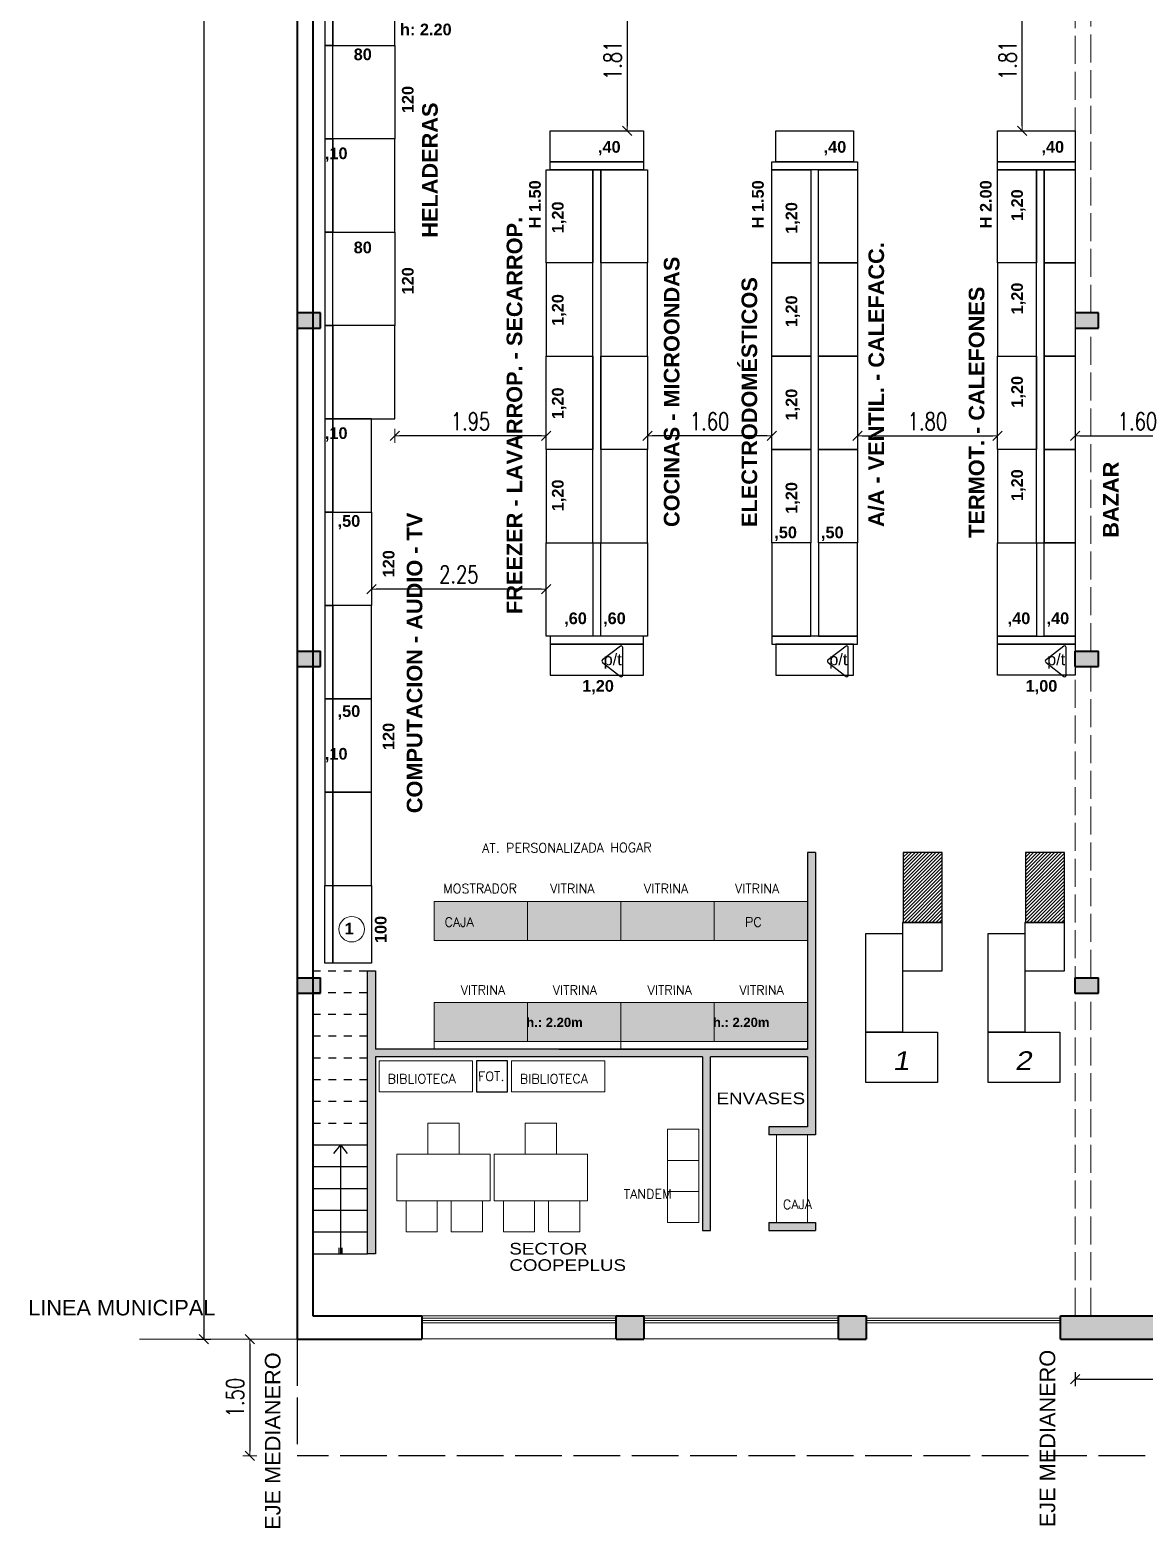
# Model space of a CAD drawing. Header units: millimetres. Extents: x 3657 to 4972, y 469 to 555.
# Drawn here: x 4893.83 to 4908.15, y 482.2 to 501.46 of the extents above; entities that cross this region are included whole.
import ezdxf

# ---------------------------------------------------------------- set-up
doc = ezdxf.new("R2010")
doc.units = ezdxf.units.MM
for name, pattern in [('ACAD_ISO02W100', [15, 12, -3]), ('CENTRO', [50.8, 31.75, -6.35, 6.35, -6.35]), ('HIDDEN', [0.125, 0.0625, -0.0625])]:
    doc.linetypes.add(name, pattern=pattern)
doc.layers.get('0').update_dxf_attribs({"color": 9})
doc.layers.get('Defpoints').update_dxf_attribs({"color": 9})
for name, color, linetype, lineweight in [('10-TEXTO', 9, 'Continuous', 9), ('8-cota equipam.', 9, 'Continuous', 5), ('aberturas', 9, 'Continuous', 20), ('cotas', 9, 'Continuous', 9), ('eje', 9, 'CENTRO', 13), ('LOGO SOMBRA', 9, 'Continuous', 18), ('MUR_CARAS_HORMIGON', 9, 'Continuous', 9), ('Muro', 9, 'Continuous', 40), ('None', 9, 'Continuous', 5), ('proyeccion de vigas', 9, 'ACAD_ISO02W100', 15)]:
    doc.layers.add(name, color=color, linetype=linetype, lineweight=lineweight)
for name, color, linetype in [('2-texto', 9, 'Continuous'), ('7-equipamiento', 9, 'Continuous'), ('ELECTR', 9, 'Continuous'), ('referencias 001', 9, 'Continuous')]:
    doc.layers.add(name, color=color, linetype=linetype)
doc.styles.add('ARIAL', font='arial.ttf', dxfattribs={"width": 1.15, "oblique": 10})
doc.styles.add('Helvetica (bold)', font='')
doc.styles.add('ROMANS', font='romans')
doc.styles.add('ROMANS75', font='ROMANS.SHX', dxfattribs={"width": 0.75})
doc.styles.get("Standard").update_dxf_attribs({"font": 'arial.ttf', "height": 0.2})
doc.styles.get('Helvetica (bold)').set_extended_font_data('Helvetica', bold=True)
doc.dimstyles.new('COTAS100', dxfattribs={"dimscale": 0.15, "dimtxt": 1.5, "dimasz": 0.4, "dimexe": 1, "dimexo": 0, "dimgap": 0.5, "dimtad": 1, "dimzin": 0, "dimdsep": 46, "dimtxsty": 'ROMANS75', "dimblk1": 'TICK', "dimblk2": 'TICK', "dimsah": 1, "dimcen": 1, "dimse1": 1, "dimse2": 1, "dimclrd": 256, "dimclre": 256, "dimclrt": 256, "dimaunit": 1, "dimadec": 0, "dimazin": 0, "dimtfac": 1, "dimtix": 1, "dimtmove": 2, "dimatfit": 3, "dimldrblk": 'TICK', "dimfxl": 1, "dimtolj": 1, "dimtzin": 0, "dimarcsym": 0})

# ---------------------------------------------------------------- blocks, each defined once
blk = doc.blocks.new('TICK')
at = {"color": 4}
blk.add_line((-1, -1), (1, 1), dxfattribs=at)
for p, q in [((-1, 0), (0, 0)), ((0, -1.5), (0, 1.5))]:
    blk.add_line(p, q)
blk = doc.blocks.new('*D140')
at = {"layer": 'cotas', "lineweight": -2, "transparency": 16777216}
blk.add_line((4900.404, 494.27), (4898.279, 494.27), dxfattribs=at)
at = {"layer": 'Defpoints', "color": 0, "transparency": 16777216}
for p in [(4898.219, 494.864), (4900.464, 494.864), (4898.219, 494.27)]:
    blk.add_point(p, dxfattribs=at)
at = {"layer": 'cotas', "lineweight": -2, "transparency": 16777216, "xscale": 0.06, "yscale": 0.06, "zscale": 0.06, "rotation": 180}
blk.add_blockref('TICK', (4898.219, 494.27), dxfattribs=at)
at = {"layer": 'cotas', "lineweight": -2, "transparency": 16777216, "xscale": 0.06, "yscale": 0.06, "zscale": 0.06}
blk.add_blockref('TICK', (4900.464, 494.27), dxfattribs=at)
at = {"layer": 'cotas', "transparency": 16777216, "insert": (4899.341, 494.458), "char_height": 0.225, "attachment_point": 5, "style": 'ROMANS75'}
blk.add_mtext('\\A1;2.25', dxfattribs=at)
blk = doc.blocks.new('*D141')
at = {"lineweight": -2, "transparency": 16777216}
blk.add_line((4907.324, 484.112), (4923.654, 484.112), dxfattribs=at)
at = {"layer": 'Defpoints', "color": 0, "transparency": 16777216}
for p in [(4907.264, 484.924), (4923.714, 484.724), (4923.714, 484.112)]:
    blk.add_point(p, dxfattribs=at)
at = {"lineweight": -2, "transparency": 16777216, "xscale": 0.06, "yscale": 0.06, "zscale": 0.06, "rotation": 180}
blk.add_blockref('TICK', (4907.264, 484.112), dxfattribs=at)
at = {"lineweight": -2, "transparency": 16777216, "xscale": 0.06, "yscale": 0.06, "zscale": 0.06}
blk.add_blockref('TICK', (4923.714, 484.112), dxfattribs=at)
at = {"transparency": 16777216, "insert": (4915.489, 484.3), "char_height": 0.225, "attachment_point": 5, "style": 'ROMANS75'}
blk.add_mtext('\\A1;16.45', dxfattribs=at)
blk = doc.blocks.new('*D149')
at = {"lineweight": -2, "transparency": 16777216}
blk.add_line((4896.063, 519.564), (4896.063, 484.684), dxfattribs=at)
at = {"layer": 'Defpoints', "color": 0, "transparency": 16777216}
for p in [(4897.264, 519.624), (4896.063, 484.624), (4897.264, 484.624)]:
    blk.add_point(p, dxfattribs=at)
at = {"lineweight": -2, "transparency": 16777216, "xscale": 0.06, "yscale": 0.06, "zscale": 0.06}
for p, rotation in [((4896.063, 519.624), 90), ((4896.063, 484.624), 270)]:
    blk.add_blockref('TICK', p, dxfattribs=dict(at, rotation=rotation))
at = {"transparency": 16777216, "insert": (4895.875, 502.124), "char_height": 0.225, "attachment_point": 5, "rotation": 90, "style": 'ROMANS75'}
blk.add_mtext('\\A1;35.00', dxfattribs=at)
blk = doc.blocks.new('*D156')
at = {"layer": 'cotas', "lineweight": -2, "transparency": 16777216}
blk.add_line((4896.653, 484.564), (4896.653, 483.184), dxfattribs=at)
at = {"layer": 'Defpoints', "color": 0, "transparency": 16777216}
for p in [(4897.264, 484.624), (4896.653, 483.124), (4897.264, 483.124)]:
    blk.add_point(p, dxfattribs=at)
at = {"layer": 'cotas', "lineweight": -2, "transparency": 16777216, "xscale": 0.06, "yscale": 0.06, "zscale": 0.06}
for p, rotation in [((4896.653, 484.624), 90), ((4896.653, 483.124), 270)]:
    blk.add_blockref('TICK', p, dxfattribs=dict(at, rotation=rotation))
at = {"layer": 'cotas', "transparency": 16777216, "insert": (4896.466, 483.874), "char_height": 0.225, "attachment_point": 5, "rotation": 90, "style": 'ROMANS75'}
blk.add_mtext('\\A1;1.50', dxfattribs=at)
blk = doc.blocks.new('*D116')
at = {"layer": 'cotas', "lineweight": -2, "transparency": 16777216}
blk.add_line((4901.506, 501.914), (4901.506, 500.225), dxfattribs=at)
at = {"layer": 'Defpoints', "color": 0, "transparency": 16777216}
for p in [(4901.138, 501.974), (4901.138, 500.165), (4901.506, 500.165)]:
    blk.add_point(p, dxfattribs=at)
at = {"layer": 'cotas', "lineweight": -2, "transparency": 16777216, "xscale": 0.06, "yscale": 0.06, "zscale": 0.06}
for p, rotation in [((4901.506, 501.974), 90), ((4901.506, 500.165), 270)]:
    blk.add_blockref('TICK', p, dxfattribs=dict(at, rotation=rotation))
at = {"layer": 'cotas', "transparency": 16777216, "insert": (4901.318, 501.07), "char_height": 0.225, "attachment_point": 5, "rotation": 90, "style": 'ROMANS75'}
blk.add_mtext('\\A1;1.81', dxfattribs=at)
blk = doc.blocks.new('*D119')
at = {"layer": 'cotas', "lineweight": -2, "transparency": 16777216}
blk.add_line((4906.583, 500.225), (4906.583, 501.914), dxfattribs=at)
at = {"layer": 'Defpoints', "color": 0, "transparency": 16777216}
for p in [(4905.764, 501.974), (4906.583, 501.974), (4906.164, 500.165)]:
    blk.add_point(p, dxfattribs=at)
at = {"layer": 'cotas', "lineweight": -2, "transparency": 16777216, "xscale": 0.06, "yscale": 0.06, "zscale": 0.06}
for p, rotation in [((4906.583, 501.974), 90), ((4906.583, 500.165), 270)]:
    blk.add_blockref('TICK', p, dxfattribs=dict(at, rotation=rotation))
at = {"layer": 'cotas', "transparency": 16777216, "insert": (4906.395, 501.07), "char_height": 0.225, "attachment_point": 5, "rotation": 90, "style": 'ROMANS75'}
blk.add_mtext('\\A1;1.81', dxfattribs=at)
blk = doc.blocks.new('*D121')
at = {"layer": 'cotas', "lineweight": -2, "transparency": 16777216}
blk.add_line((4907.324, 496.241), (4908.804, 496.241), dxfattribs=at)
at = {"layer": 'Defpoints', "color": 0, "transparency": 16777216}
for p in [(4907.264, 497.087), (4908.864, 497.086), (4908.864, 496.241)]:
    blk.add_point(p, dxfattribs=at)
at = {"layer": 'cotas', "lineweight": -2, "transparency": 16777216, "xscale": 0.06, "yscale": 0.06, "zscale": 0.06, "rotation": 180}
blk.add_blockref('TICK', (4907.264, 496.241), dxfattribs=at)
at = {"layer": 'cotas', "lineweight": -2, "transparency": 16777216, "xscale": 0.06, "yscale": 0.06, "zscale": 0.06}
blk.add_blockref('TICK', (4908.864, 496.241), dxfattribs=at)
at = {"layer": 'cotas', "transparency": 16777216, "insert": (4908.064, 496.429), "char_height": 0.225, "attachment_point": 5, "style": 'ROMANS75'}
blk.add_mtext('\\A1;1.60', dxfattribs=at)
blk = doc.blocks.new('*D129')
at = {"layer": 'cotas', "lineweight": -2, "transparency": 16777216}
blk.add_line((4909.024, 493.104), (4909.024, 490.944), dxfattribs=at)
at = {"layer": 'Defpoints', "color": 0, "transparency": 16777216}
for p in [(4907.264, 493.164), (4909.024, 490.884), (4909.296, 490.884)]:
    blk.add_point(p, dxfattribs=at)
at = {"layer": 'cotas', "lineweight": -2, "transparency": 16777216, "xscale": 0.06, "yscale": 0.06, "zscale": 0.06}
for p, rotation in [((4909.024, 493.164), 90), ((4909.024, 490.884), 270)]:
    blk.add_blockref('TICK', p, dxfattribs=dict(at, rotation=rotation))
at = {"layer": 'cotas', "transparency": 16777216, "insert": (4908.837, 492.024), "char_height": 0.225, "attachment_point": 5, "rotation": 90, "style": 'ROMANS75'}
blk.add_mtext('\\A1;2.28', dxfattribs=at)
blk = doc.blocks.new('*D134')
at = {"layer": 'cotas', "lineweight": -2, "transparency": 16777216}
blk.add_line((4900.404, 496.241), (4898.579, 496.241), dxfattribs=at)
at = {"layer": 'Defpoints', "color": 0, "transparency": 16777216}
for p in [(4898.519, 496.241), (4898.519, 496.241), (4900.464, 496.2)]:
    blk.add_point(p, dxfattribs=at)
at = {"layer": 'cotas', "lineweight": -2, "transparency": 16777216, "xscale": 0.06, "yscale": 0.06, "zscale": 0.06, "rotation": 180}
blk.add_blockref('TICK', (4898.519, 496.241), dxfattribs=at)
at = {"layer": 'cotas', "lineweight": -2, "transparency": 16777216, "xscale": 0.06, "yscale": 0.06, "zscale": 0.06}
blk.add_blockref('TICK', (4900.464, 496.241), dxfattribs=at)
at = {"layer": 'cotas', "transparency": 16777216, "insert": (4899.491, 496.429), "char_height": 0.225, "attachment_point": 5, "style": 'ROMANS75'}
blk.add_mtext('\\A1;1.95', dxfattribs=at)
blk = doc.blocks.new('*D136')
at = {"layer": 'cotas', "lineweight": -2, "transparency": 16777216}
blk.add_line((4904.524, 496.241), (4906.204, 496.241), dxfattribs=at)
at = {"layer": 'Defpoints', "color": 0, "transparency": 16777216}
for p in [(4904.464, 496.486), (4906.264, 496.486), (4906.264, 496.241)]:
    blk.add_point(p, dxfattribs=at)
at = {"layer": 'cotas', "lineweight": -2, "transparency": 16777216, "xscale": 0.06, "yscale": 0.06, "zscale": 0.06, "rotation": 180}
blk.add_blockref('TICK', (4904.464, 496.241), dxfattribs=at)
at = {"layer": 'cotas', "lineweight": -2, "transparency": 16777216, "xscale": 0.06, "yscale": 0.06, "zscale": 0.06}
blk.add_blockref('TICK', (4906.264, 496.241), dxfattribs=at)
at = {"layer": 'cotas', "transparency": 16777216, "insert": (4905.364, 496.429), "char_height": 0.225, "attachment_point": 5, "style": 'ROMANS75'}
blk.add_mtext('\\A1;1.80', dxfattribs=at)
blk = doc.blocks.new('*D137')
at = {"layer": 'cotas', "lineweight": -2, "transparency": 16777216}
blk.add_line((4903.304, 496.241), (4901.824, 496.241), dxfattribs=at)
at = {"layer": 'Defpoints', "color": 0, "transparency": 16777216}
for p in [(4901.764, 496.486), (4903.364, 496.486), (4901.764, 496.241)]:
    blk.add_point(p, dxfattribs=at)
at = {"layer": 'cotas', "lineweight": -2, "transparency": 16777216, "xscale": 0.06, "yscale": 0.06, "zscale": 0.06, "rotation": 180}
blk.add_blockref('TICK', (4901.764, 496.241), dxfattribs=at)
at = {"layer": 'cotas', "lineweight": -2, "transparency": 16777216, "xscale": 0.06, "yscale": 0.06, "zscale": 0.06}
blk.add_blockref('TICK', (4903.364, 496.241), dxfattribs=at)
at = {"layer": 'cotas', "transparency": 16777216, "insert": (4902.564, 496.429), "char_height": 0.225, "attachment_point": 5, "style": 'ROMANS75'}
blk.add_mtext('\\A1;1.60', dxfattribs=at)

msp = doc.modelspace()

# ---------------------------------------------------------------- hatches: boundary and pattern name
at = {"layer": '7-equipamiento'}
h = msp.add_hatch(color=9, dxfattribs=at)
h.dxf.hatch_style = 1
h.paths.add_polyline_path([(4897.464, 493.474), (4897.264, 493.474), (4897.264, 493.274), (4897.464, 493.274)])
h.paths.add_polyline_path([(4897.564, 493.474), (4897.464, 493.474), (4897.464, 493.274), (4897.564, 493.274)])
h.paths.add_polyline_path([(4897.464, 497.824), (4897.264, 497.824), (4897.264, 497.624), (4897.464, 497.624)])
h.paths.add_polyline_path([(4897.564, 497.824), (4897.464, 497.824), (4897.464, 497.624), (4897.564, 497.624)])
h.paths.add_polyline_path([(4897.464, 502.174), (4897.264, 502.174), (4897.264, 501.974), (4897.464, 501.974)])
h.paths.add_polyline_path([(4897.564, 502.174), (4897.464, 502.174), (4897.464, 501.974), (4897.564, 501.974)])
h.paths.add_polyline_path([(4897.464, 506.524), (4897.264, 506.524), (4897.264, 506.324), (4897.464, 506.324)])
h.paths.add_polyline_path([(4897.564, 506.524), (4897.464, 506.524), (4897.464, 506.324), (4897.564, 506.324)])
h.paths.add_polyline_path([(4897.564, 510.874), (4897.264, 510.874), (4897.264, 510.674), (4897.564, 510.674)])
h = msp.add_hatch(color=9, dxfattribs=at)
h.dxf.hatch_style = 1
h.paths.add_polyline_path([(4907.564, 497.824), (4907.264, 497.824), (4907.264, 497.624), (4907.564, 497.624)])
h.paths.add_polyline_path([(4907.564, 493.474), (4907.264, 493.474), (4907.264, 493.274), (4907.564, 493.274)])
h.paths.add_polyline_path([(4907.564, 506.524), (4907.264, 506.524), (4907.264, 506.324), (4907.564, 506.324)])
h.paths.add_polyline_path([(4907.564, 502.174), (4907.264, 502.174), (4907.264, 501.974), (4907.564, 501.974)])
h.paths.add_polyline_path([(4922.114, 502.374), (4921.914, 502.374), (4921.914, 502.274), (4921.814, 502.274), (4921.814, 502.074), (4921.914, 502.074), (4921.914, 501.974), (4922.114, 501.974)])
h.paths.add_polyline_path([(4922.114, 506.774), (4921.914, 506.774), (4921.914, 506.674), (4921.814, 506.674), (4921.814, 506.474), (4921.914, 506.474), (4921.914, 506.374), (4922.114, 506.374)])
h.paths.add_polyline_path([(4922.114, 497.974), (4921.914, 497.974), (4921.914, 497.874), (4921.814, 497.874), (4921.814, 497.674), (4921.914, 497.674), (4921.914, 497.574), (4922.114, 497.574)])
h.paths.add_polyline_path([(4922.114, 493.574), (4921.914, 493.574), (4921.914, 493.474), (4921.814, 493.474), (4921.814, 493.274), (4922.114, 493.274), (4922.114, 493.374)])
h.paths.add_polyline_path([(4922.114, 489.274), (4921.814, 489.274), (4921.814, 489.074), (4922.114, 489.074)])
h.paths.add_polyline_path([(4916.514, 489.274), (4916.314, 489.274), (4916.314, 489.074), (4916.514, 489.074)])
h.paths.add_polyline_path([(4914.064, 489.274), (4913.864, 489.274), (4913.864, 489.074), (4914.064, 489.074)])
h.paths.add_polyline_path([(4911.614, 489.274), (4911.414, 489.274), (4911.414, 489.074), (4911.614, 489.074)])
h.paths.add_polyline_path([(4918.964, 489.274), (4918.764, 489.274), (4918.764, 489.074), (4918.964, 489.074)])
h.paths.add_polyline_path([(4907.564, 489.274), (4907.264, 489.274), (4907.264, 489.074), (4907.564, 489.074)])
h = msp.add_hatch(dxfattribs=at)
h.set_pattern_fill('ANSI31', color=9, scale=0.01)
h.set_pattern_definition([(45, (559.021734, -155.02887), (-0.0224506403, 0.0224506403), [])])
h.paths.add_polyline_path([(4905.554, 490.884), (4905.053, 490.884), (4905.053, 489.984), (4905.554, 489.984)])
h = msp.add_hatch(dxfattribs=at)
h.set_pattern_fill('ANSI31', color=9, scale=0.01)
h.set_pattern_definition([(45, (560.591734, -155.02887), (-0.0224506403, 0.0224506403), [])])
h.paths.add_polyline_path([(4907.124, 490.884), (4906.623, 490.884), (4906.623, 489.984), (4907.124, 489.984)])
h = msp.add_hatch(color=9, dxfattribs=at)
h.dxf.hatch_style = 1
h.paths.add_polyline_path([(4897.464, 489.274), (4897.264, 489.274), (4897.264, 489.074), (4897.464, 489.074)])
h.paths.add_polyline_path([(4897.564, 489.274), (4897.464, 489.274), (4897.464, 489.084), (4897.564, 489.084)])
h = msp.add_hatch(color=9, dxfattribs=at)
h.dxf.hatch_style = 1
h.paths.add_polyline_path([(4923.714, 484.824), (4923.514, 484.824), (4923.514, 484.624), (4923.714, 484.624)])
h.paths.add_polyline_path([(4922.114, 484.924), (4921.364, 484.924), (4921.364, 485.124), (4921.114, 485.124), (4921.114, 484.624), (4922.114, 484.624)])
h.paths.add_polyline_path([(4919.114, 485.124), (4919.114, 485.124), (4918.864, 485.124), (4918.864, 484.624), (4919.114, 484.624)])
h.paths.add_polyline_path([(4916.664, 484.924), (4916.364, 484.924), (4916.364, 484.624), (4916.664, 484.624)])
h.paths.add_polyline_path([(4914.164, 484.924), (4913.864, 484.924), (4913.864, 484.624), (4914.164, 484.624)])
h.paths.add_polyline_path([(4911.664, 484.924), (4911.364, 484.924), (4911.364, 484.624), (4911.664, 484.624)])
h.paths.add_polyline_path([(4908.864, 484.924), (4907.264, 484.924), (4907.264, 484.624), (4908.864, 484.624), (4908.864, 484.629)])
h.paths.add_polyline_path([(4907.264, 484.924), (4907.076, 484.924), (4907.076, 484.624), (4907.264, 484.624)])
h.paths.add_polyline_path([(4904.576, 484.924), (4904.22, 484.924), (4904.22, 484.624), (4904.576, 484.624)])
h.paths.add_polyline_path([(4901.72, 484.924), (4901.364, 484.924), (4901.364, 484.624), (4901.72, 484.624), (4901.72, 484.629)])
at = {"layer": 'MUR_CARAS_HORMIGON'}
h = msp.add_hatch(color=9, dxfattribs=at)
h.dxf.hatch_style = 1
h.paths.add_polyline_path([(4900.224, 490.254), (4899.024, 490.254), (4899.024, 489.754), (4900.224, 489.754)])
h = msp.add_hatch(color=9, dxfattribs=at)
h.dxf.hatch_style = 1
h.paths.add_polyline_path([(4901.424, 490.254), (4900.224, 490.254), (4900.224, 489.754), (4901.424, 489.754)])
h = msp.add_hatch(color=9, dxfattribs=at)
h.dxf.hatch_style = 1
h.paths.add_polyline_path([(4901.424, 490.254), (4902.624, 490.254), (4902.624, 489.754), (4901.424, 489.754)])
h = msp.add_hatch(color=9, dxfattribs=at)
h.dxf.hatch_style = 1
h.paths.add_polyline_path([(4903.824, 490.254), (4902.624, 490.254), (4902.624, 489.754), (4903.824, 489.754)])
h = msp.add_hatch(color=9, dxfattribs=at)
h.dxf.hatch_style = 1
h.paths.add_polyline_path([(4900.224, 488.954), (4899.024, 488.954), (4899.024, 488.454), (4900.224, 488.454)])
h = msp.add_hatch(color=9, dxfattribs=at)
h.dxf.hatch_style = 1
h.paths.add_polyline_path([(4901.424, 488.954), (4900.224, 488.954), (4900.224, 488.454), (4901.424, 488.454)])
h = msp.add_hatch(color=9, dxfattribs=at)
h.dxf.hatch_style = 1
h.paths.add_polyline_path([(4902.624, 488.954), (4901.424, 488.954), (4901.424, 488.454), (4902.624, 488.454)])
h = msp.add_hatch(color=9, dxfattribs=at)
h.dxf.hatch_style = 1
h.paths.add_polyline_path([(4903.824, 488.954), (4902.624, 488.954), (4902.624, 488.454), (4903.824, 488.454)])
at = {"layer": 'referencias 001', "ltscale": 0.5}
h = msp.add_hatch(color=9, dxfattribs=at)
h.dxf.hatch_style = 1
h.paths.add_polyline_path([(4898.268, 488.354), (4898.268, 489.364), (4898.168, 489.364), (4898.168, 485.724), (4898.268, 485.724), (4898.268, 488.254), (4902.474, 488.254), (4902.474, 486.024), (4902.574, 486.024), (4902.574, 488.254), (4903.824, 488.254), (4903.824, 487.354), (4903.324, 487.354), (4903.324, 487.254), (4903.924, 487.254), (4903.924, 490.884), (4903.824, 490.884), (4903.824, 488.354)])
h = msp.add_hatch(color=9, dxfattribs=at)
h.dxf.hatch_style = 1
h.paths.add_polyline_path([(4903.924, 486.124), (4903.324, 486.124), (4903.324, 486.024), (4903.924, 486.024)])

# ---------------------------------------------------------------- linework, layer by layer
at = {"color": 9, "linetype": 'HIDDEN'}
for p, q in [((4897.461, 489.364), (4898.168, 489.364)), ((4898.168, 487.124), (4898.168, 489.364)), ((4897.461, 489.084), (4898.164, 489.084)), ((4897.461, 488.804), (4898.164, 488.804)), ((4897.464, 488.524), (4898.164, 488.524)), ((4897.464, 488.244), (4898.168, 488.244)), ((4897.464, 487.964), (4898.168, 487.964)), ((4897.464, 487.684), (4898.168, 487.684)), ((4897.464, 487.404), (4898.168, 487.404))]:
    msp.add_line(p, q, dxfattribs=at)
at = {"color": 9}
for p, q in [((4897.464, 487.124), (4898.164, 487.124)), ((4897.464, 487.124), (4898.168, 487.124)), ((4897.818, 487.124), (4897.729, 487.014)), ((4897.818, 487.124), (4897.818, 485.724)), ((4897.818, 487.124), (4897.906, 487.014)), ((4898.168, 485.724), (4898.168, 487.124)), ((4897.464, 486.844), (4898.168, 486.844)), ((4897.464, 486.564), (4898.168, 486.564)), ((4897.464, 486.284), (4898.168, 486.284)), ((4897.464, 486.004), (4898.168, 486.004)), ((4897.464, 485.724), (4898.168, 485.724)), ((4897.799, 485.801), (4897.799, 485.724)), ((4897.836, 485.801), (4897.836, 485.724)), ((4907.264, 484.624), (4908.864, 484.624))]:
    msp.add_line(p, q, dxfattribs=at)
at = {"color": 9, "linetype": 'ACAD_ISO02W100', "ltscale": 0.05}
for p in [(4897.264, 484.624), (4925.414, 483.124)]:
    msp.add_line(p, (4897.264, 483.124), dxfattribs=at)
at = {"color": 9}
for points in [[(4897.619, 501.261), (4897.719, 501.261), (4897.719, 502.461), (4897.619, 502.461)], [(4897.719, 501.261), (4898.519, 501.261), (4898.519, 502.461), (4897.719, 502.461)], [(4897.619, 500.061), (4897.719, 500.061), (4897.719, 501.261), (4897.619, 501.261)], [(4897.719, 501.261), (4898.519, 501.261), (4898.519, 500.061), (4897.719, 500.061)], [(4897.619, 498.861), (4897.719, 498.861), (4897.719, 500.061), (4897.619, 500.061)], [(4897.719, 498.861), (4898.519, 498.861), (4898.519, 500.061), (4897.719, 500.061)], [(4897.619, 497.661), (4897.719, 497.661), (4897.719, 498.861), (4897.619, 498.861)], [(4897.719, 498.861), (4898.519, 498.861), (4898.519, 497.661), (4897.719, 497.661)], [(4897.619, 496.461), (4897.719, 496.461), (4897.719, 497.661), (4897.619, 497.661)], [(4897.719, 496.461), (4898.519, 496.461), (4898.519, 497.661), (4897.719, 497.661)], [(4897.619, 495.261), (4897.719, 495.261), (4897.719, 496.461), (4897.619, 496.461)], [(4897.719, 495.261), (4898.219, 495.261), (4898.219, 496.461), (4897.719, 496.461)], [(4897.619, 494.061), (4897.719, 494.061), (4897.719, 495.261), (4897.619, 495.261)], [(4897.719, 495.261), (4898.219, 495.261), (4898.219, 494.061), (4897.719, 494.061)], [(4897.619, 492.861), (4897.719, 492.861), (4897.719, 494.061), (4897.619, 494.061)], [(4897.719, 492.861), (4898.219, 492.861), (4898.219, 494.061), (4897.719, 494.061)], [(4897.619, 491.661), (4897.719, 491.661), (4897.719, 492.861), (4897.619, 492.861)], [(4897.719, 491.661), (4898.219, 491.661), (4898.219, 492.861), (4897.719, 492.861)], [(4897.619, 490.461), (4897.719, 490.461), (4897.719, 491.661), (4897.619, 491.661)], [(4897.719, 490.461), (4898.219, 490.461), (4898.219, 491.661), (4897.719, 491.661)], [(4897.619, 490.461), (4897.719, 490.461), (4897.719, 489.461), (4897.619, 489.461)], [(4897.719, 490.461), (4898.219, 490.461), (4898.219, 489.461), (4897.719, 489.461)], [(4899.568, 488.204), (4899.568, 487.804), (4899.968, 487.804), (4899.968, 488.204)]]:
    msp.add_lwpolyline(points, close=True, dxfattribs=at)
at = {"layer": '7-equipamiento', "color": 9}
msp.add_line((4900.624, 488.354), (4903.824, 488.354), dxfattribs=at)
for points in [[(4901.714, 500.164), (4901.714, 499.764), (4900.514, 499.764), (4900.514, 500.164)], [(4904.414, 500.164), (4904.414, 499.764), (4903.414, 499.764), (4903.414, 500.164)], [(4907.264, 500.164), (4907.264, 499.764), (4906.264, 499.764), (4906.264, 500.164)], [(4901.714, 499.764), (4901.714, 499.664), (4900.514, 499.664), (4900.514, 499.764)], [(4904.464, 499.764), (4904.464, 499.664), (4903.364, 499.664), (4903.364, 499.764)], [(4907.264, 499.764), (4907.264, 499.664), (4906.264, 499.664), (4906.264, 499.764)], [(4901.064, 499.664), (4901.064, 498.464), (4900.464, 498.464), (4900.464, 499.664)], [(4901.164, 499.664), (4901.164, 494.863), (4901.064, 494.863), (4901.064, 499.664)], [(4901.764, 499.664), (4901.764, 498.464), (4901.164, 498.464), (4901.164, 499.664)], [(4903.864, 499.664), (4903.864, 498.464), (4903.364, 498.464), (4903.364, 499.664)], [(4904.464, 499.664), (4904.464, 498.464), (4903.964, 498.464), (4903.964, 499.664)], [(4906.764, 499.664), (4906.764, 498.464), (4906.264, 498.464), (4906.264, 499.664)], [(4906.864, 499.664), (4906.864, 494.863), (4906.764, 494.863), (4906.764, 499.664)], [(4907.264, 499.664), (4907.264, 498.464), (4906.864, 498.464), (4906.864, 499.664)], [(4901.064, 497.264), (4901.064, 498.464), (4900.464, 498.464), (4900.464, 497.264)], [(4901.764, 497.264), (4901.764, 498.464), (4901.164, 498.464), (4901.164, 497.264)], [(4903.864, 498.464), (4903.864, 497.264), (4903.364, 497.264), (4903.364, 498.464)], [(4904.464, 498.464), (4904.464, 497.264), (4903.964, 497.264), (4903.964, 498.464)], [(4906.764, 497.264), (4906.764, 498.464), (4906.264, 498.464), (4906.264, 497.264)], [(4907.264, 498.464), (4907.264, 497.264), (4906.864, 497.264), (4906.864, 498.464)], [(4901.064, 497.264), (4901.064, 496.064), (4900.464, 496.064), (4900.464, 497.264)], [(4901.764, 497.264), (4901.764, 496.064), (4901.164, 496.064), (4901.164, 497.264)], [(4903.864, 497.264), (4903.864, 496.064), (4903.364, 496.064), (4903.364, 497.264)], [(4904.464, 497.264), (4904.464, 496.064), (4903.964, 496.064), (4903.964, 497.264)], [(4906.764, 497.264), (4906.764, 496.064), (4906.264, 496.064), (4906.264, 497.264)], [(4907.264, 497.264), (4907.264, 496.064), (4906.864, 496.064), (4906.864, 497.264)], [(4901.064, 494.864), (4901.064, 496.064), (4900.464, 496.064), (4900.464, 494.864)], [(4901.764, 494.864), (4901.764, 496.064), (4901.164, 496.064), (4901.164, 494.864)], [(4903.864, 496.064), (4903.864, 494.864), (4903.364, 494.864), (4903.364, 496.064)], [(4904.464, 496.064), (4904.464, 494.864), (4903.964, 494.864), (4903.964, 496.064)], [(4906.764, 494.864), (4906.764, 496.064), (4906.264, 496.064), (4906.264, 494.864)], [(4907.264, 496.064), (4907.264, 494.864), (4906.864, 494.864), (4906.864, 496.064)], [(4901.064, 494.864), (4901.064, 493.664), (4900.464, 493.664), (4900.464, 494.864)], [(4901.764, 494.864), (4901.764, 493.664), (4901.164, 493.664), (4901.164, 494.864)], [(4903.864, 493.664), (4903.864, 494.864), (4903.364, 494.864), (4903.364, 493.664)], [(4904.464, 493.664), (4904.464, 494.864), (4903.964, 494.864), (4903.964, 493.664)], [(4906.764, 494.864), (4906.764, 493.664), (4906.264, 493.664), (4906.264, 494.864)], [(4907.264, 494.864), (4907.264, 493.664), (4906.864, 493.664), (4906.864, 494.864)], [(4901.714, 493.564), (4901.714, 493.664), (4900.514, 493.664), (4900.514, 493.564)], [(4901.714, 493.164), (4901.714, 493.564), (4900.514, 493.564), (4900.514, 493.164)], [(4904.464, 493.564), (4904.464, 493.664), (4903.364, 493.664), (4903.364, 493.564)], [(4904.414, 493.164), (4904.414, 493.564), (4903.414, 493.564), (4903.414, 493.164)], [(4907.264, 493.664), (4907.264, 493.564), (4906.264, 493.564), (4906.264, 493.664)], [(4907.264, 493.564), (4907.264, 493.164), (4906.264, 493.164), (4906.264, 493.564)], [(4905.554, 490.884), (4905.053, 490.884), (4905.053, 489.984), (4905.554, 489.984)], [(4907.124, 490.884), (4906.623, 490.884), (4906.623, 489.984), (4907.124, 489.984)]]:
    msp.add_lwpolyline(points, close=True, dxfattribs=at)
at = {"layer": '7-equipamiento', "color": 9, "flags": 128}
for points in [[(4905.044, 489.364), (4905.554, 489.364), (4905.554, 489.984), (4905.044, 489.984)], [(4906.614, 489.364), (4907.124, 489.364), (4907.124, 489.984), (4906.614, 489.984)], [(4904.574, 489.844), (4905.044, 489.844), (4905.044, 488.574), (4904.574, 488.574)], [(4906.144, 489.844), (4906.614, 489.844), (4906.614, 488.574), (4906.144, 488.574)], [(4904.574, 488.574), (4905.494, 488.574), (4905.494, 487.924), (4904.574, 487.924)], [(4906.144, 488.574), (4907.064, 488.574), (4907.064, 487.924), (4906.144, 487.924)]]:
    msp.add_lwpolyline(points, close=True, dxfattribs=at)
at = {"layer": 'aberturas', "color": 9}
for p, q in [((4898.864, 484.924), (4901.364, 484.924)), ((4898.864, 484.924), (4900.864, 484.924)), ((4898.864, 484.924), (4900.864, 484.924)), ((4898.864, 484.894), (4901.364, 484.894)), ((4901.72, 484.924), (4904.22, 484.924)), ((4901.72, 484.894), (4904.22, 484.894)), ((4904.576, 484.894), (4907.076, 484.894)), ((4898.864, 484.864), (4901.364, 484.864)), ((4898.864, 484.834), (4901.364, 484.834)), ((4901.72, 484.864), (4904.22, 484.864)), ((4901.72, 484.834), (4904.22, 484.834)), ((4904.576, 484.864), (4907.076, 484.864)), ((4904.576, 484.834), (4907.076, 484.834)), ((4898.864, 484.629), (4901.364, 484.629)), ((4901.72, 484.629), (4904.22, 484.629))]:
    msp.add_line(p, q, dxfattribs=at)
at = {"layer": 'cotas', "color": 9}
msp.add_circle((4897.964, 489.897), 0.164, dxfattribs=at)
at = {"layer": 'eje', "color": 9, "ltscale": 0.08}
msp.add_line((4897.264, 508.886), (4897.264, 484.624), dxfattribs=at)
at = {"layer": 'eje', "color": 9}
msp.add_line((4897.264, 484.624), (4895.237, 484.624), dxfattribs=at)
at = {"layer": 'ELECTR', "color": 9, "flags": 128}
for points in [[(4901.189, 493.328), (4901.419, 493.145, 0.566987), (4901.447, 493.162), (4901.447, 493.52, 0.566987), (4901.419, 493.537), (4901.189, 493.363, 0.598361)], [(4904.089, 493.328), (4904.319, 493.145, 0.566987), (4904.347, 493.162), (4904.347, 493.52, 0.566987), (4904.319, 493.537), (4904.089, 493.363, 0.598361)], [(4906.889, 493.328), (4907.119, 493.145, 0.566987), (4907.147, 493.162), (4907.147, 493.52, 0.566987), (4907.119, 493.537), (4906.889, 493.363, 0.598361)]]:
    msp.add_lwpolyline(points, format="xyb", close=True, dxfattribs=at)
at = {"layer": 'LOGO SOMBRA', "color": 9, "linetype": 'Continuous', "lineweight": 5}
for p, q in [((4902.474, 488.254), (4902.474, 486.024)), ((4902.574, 488.254), (4902.574, 486.024)), ((4903.424, 487.254), (4903.424, 486.124)), ((4903.824, 487.254), (4903.824, 486.124))]:
    msp.add_line(p, q, dxfattribs=at)
for points in [[(4900.224, 490.254), (4899.024, 490.254), (4899.024, 489.754), (4900.224, 489.754)], [(4901.424, 490.254), (4900.224, 490.254), (4900.224, 489.754), (4901.424, 489.754)], [(4901.424, 490.254), (4902.624, 490.254), (4902.624, 489.754), (4901.424, 489.754)], [(4903.824, 490.254), (4902.624, 490.254), (4902.624, 489.754), (4903.824, 489.754)], [(4900.224, 488.954), (4899.024, 488.954), (4899.024, 488.454), (4900.224, 488.454)], [(4901.424, 488.954), (4900.224, 488.954), (4900.224, 488.454), (4901.424, 488.454)], [(4902.624, 488.954), (4901.424, 488.954), (4901.424, 488.454), (4902.624, 488.454)], [(4903.824, 488.954), (4902.624, 488.954), (4902.624, 488.454), (4903.824, 488.454)], [(4899.024, 488.454), (4899.024, 488.354), (4901.424, 488.354), (4901.424, 488.454)], [(4901.424, 488.454), (4901.424, 488.354), (4903.824, 488.354), (4903.824, 488.454)]]:
    msp.add_lwpolyline(points, close=True, dxfattribs=at)
at = {"layer": 'Muro', "color": 9}
for p, q in [((4897.264, 508.886), (4897.264, 484.624)), ((4897.464, 508.886), (4897.464, 484.924)), ((4897.564, 497.824), (4897.264, 497.824)), ((4897.564, 497.824), (4897.264, 497.824)), ((4897.564, 497.624), (4897.564, 497.824)), ((4897.564, 497.624), (4897.564, 497.824)), ((4907.564, 497.824), (4907.264, 497.824)), ((4907.564, 497.624), (4907.564, 497.824)), ((4897.264, 497.624), (4897.564, 497.624)), ((4897.264, 497.624), (4897.564, 497.624)), ((4907.264, 497.624), (4907.564, 497.624)), ((4897.264, 493.474), (4897.564, 493.474)), ((4897.564, 493.274), (4897.564, 493.474)), ((4907.264, 493.474), (4907.564, 493.474)), ((4907.264, 493.274), (4907.264, 493.474)), ((4907.564, 493.274), (4907.564, 493.474)), ((4897.264, 493.274), (4897.564, 493.274)), ((4907.264, 493.274), (4907.564, 493.274)), ((4897.264, 489.274), (4897.564, 489.274)), ((4897.564, 489.074), (4897.564, 489.274)), ((4907.264, 489.274), (4907.564, 489.274)), ((4907.264, 489.074), (4907.264, 489.274)), ((4907.564, 489.074), (4907.564, 489.274)), ((4897.264, 489.074), (4897.564, 489.074)), ((4907.264, 489.074), (4907.564, 489.074)), ((4897.464, 484.924), (4898.864, 484.924)), ((4898.864, 484.924), (4898.864, 484.624)), ((4901.364, 484.924), (4901.72, 484.924)), ((4901.364, 484.624), (4901.364, 484.924)), ((4901.72, 484.924), (4901.72, 484.624)), ((4904.22, 484.924), (4904.576, 484.924)), ((4904.22, 484.624), (4904.22, 484.924)), ((4904.576, 484.924), (4904.576, 484.624)), ((4907.076, 484.924), (4908.864, 484.924)), ((4907.076, 484.624), (4907.076, 484.924)), ((4897.264, 484.624), (4898.864, 484.624)), ((4901.364, 484.624), (4901.72, 484.624)), ((4904.22, 484.624), (4904.576, 484.624)), ((4907.076, 484.624), (4908.864, 484.624))]:
    msp.add_line(p, q, dxfattribs=at)
at = {"layer": 'None', "color": 9, "linetype": 'Continuous', "lineweight": 5}
for p, q in [((4902.024, 486.924), (4902.424, 486.924)), ((4902.024, 486.524), (4902.424, 486.524))]:
    msp.add_line(p, q, dxfattribs=at)
at = {"layer": 'None', "color": 9, "linetype": 'Continuous', "lineweight": 5, "flags": 128}
for points in [[(4899.518, 488.204), (4898.318, 488.204), (4898.318, 487.804), (4899.518, 487.804)], [(4901.218, 488.204), (4900.018, 488.204), (4900.018, 487.804), (4901.218, 487.804)], [(4898.944, 487.404), (4899.344, 487.404), (4899.344, 487.004), (4898.944, 487.004)], [(4900.194, 487.404), (4900.594, 487.404), (4900.594, 487.004), (4900.194, 487.004)], [(4902.424, 487.324), (4902.424, 486.124), (4902.024, 486.124), (4902.024, 487.324)], [(4898.544, 487.004), (4899.744, 487.004), (4899.744, 486.404), (4898.544, 486.404)], [(4899.794, 487.004), (4900.994, 487.004), (4900.994, 486.404), (4899.794, 486.404)], [(4898.664, 486.404), (4899.064, 486.404), (4899.064, 486.004), (4898.664, 486.004)], [(4899.244, 486.404), (4899.644, 486.404), (4899.644, 486.004), (4899.244, 486.004)], [(4899.914, 486.404), (4900.314, 486.404), (4900.314, 486.004), (4899.914, 486.004)], [(4900.494, 486.404), (4900.894, 486.404), (4900.894, 486.004), (4900.494, 486.004)]]:
    msp.add_lwpolyline(points, close=True, dxfattribs=at)
at = {"layer": 'proyeccion de vigas', "color": 9, "ltscale": 0.03}
for p, q in [((4907.264, 484.924), (4907.264, 504.624)), ((4907.464, 497.824), (4907.464, 501.974)), ((4907.464, 493.474), (4907.464, 497.624)), ((4907.464, 489.274), (4907.464, 493.274)), ((4907.464, 484.924), (4907.464, 489.074))]:
    msp.add_line(p, q, dxfattribs=at)
at = {"layer": 'referencias 001', "color": 9, "ltscale": 0.5}
for p, q in [((4903.824, 490.884), (4903.824, 488.354)), ((4903.924, 490.884), (4903.824, 490.884)), ((4903.924, 490.884), (4903.924, 487.254)), ((4903.824, 488.354), (4898.268, 488.354)), ((4902.474, 488.254), (4898.268, 488.254)), ((4903.824, 488.254), (4902.574, 488.254)), ((4903.824, 488.254), (4903.824, 487.354)), ((4903.824, 487.354), (4903.324, 487.354)), ((4903.324, 487.354), (4903.324, 487.254)), ((4903.924, 487.254), (4903.324, 487.254)), ((4903.324, 486.124), (4903.924, 486.124)), ((4903.324, 486.124), (4903.324, 486.024)), ((4903.924, 486.124), (4903.924, 486.024)), ((4903.324, 486.024), (4903.924, 486.024))]:
    msp.add_line(p, q, dxfattribs=at)
for points in [[(4898.268, 488.254), (4898.268, 485.724), (4898.168, 485.724), (4898.168, 489.364), (4898.268, 489.364), (4898.268, 488.354)], [(4902.474, 488.254), (4902.474, 486.024), (4902.574, 486.024), (4902.574, 488.254)]]:
    msp.add_lwpolyline(points, dxfattribs=at)

# ---------------------------------------------------------------- texts
at = {"color": 9}
msp.add_text('LINEA MUNICIPAL', height=0.2, dxfattribs=at).set_placement((4893.805, 484.931))
for p in [(4897.048, 482.174), (4907.006, 482.207)]:
    msp.add_text('EJE MEDIANERO', height=0.2, rotation=90, dxfattribs=at).set_placement(p)
at = {"layer": '10-TEXTO', "color": 9, "style": 'ROMANS'}
for s, p in [('AT. PERSONALIZADA HOGAR', (4899.64, 490.881)), ('MOSTRADOR', (4899.139, 490.359)), ('VITRINA', (4900.515, 490.359)), ('VITRINA', (4901.72, 490.359)), ('VITRINA', (4902.89, 490.359)), ('CAJA', (4899.158, 489.929)), ('PC', (4903.019, 489.929)), ('VITRINA', (4899.367, 489.054)), ('VITRINA', (4900.548, 489.054)), ('VITRINA', (4901.767, 489.054)), ('VITRINA', (4902.948, 489.054)), ('BIBLIOTECA', (4898.424, 487.913)), ('FOT.', (4899.588, 487.945)), ('BIBLIOTECA', (4900.124, 487.913)), ('TANDEM', (4901.461, 486.432)), ('CAJA', (4903.506, 486.299))]:
    msp.add_text(s, height=0.1197, rotation=0.191, dxfattribs=at).set_placement(p)
at = {"layer": '2-texto', "color": 9, "char_height": 0.13045, "attachment_point": 3}
for s, insert in [('{\\fArial|b1|i0|c0|p34;\\H1.1499x;h: 2.20}', (4899.248, 501.542)), ('{\\fArial|b1|i0|c0|p34;\\H1.1499x;1}', (4897.99, 489.98))]:
    msp.add_mtext_dynamic_manual_height_columns(s, width=2.22362, gutter_width=1, heights=[0], dxfattribs=dict(at, insert=insert))
at = {"layer": '2-texto', "color": 9, "attachment_point": 1, "rotation": 90}
for s, width, insert, char_height in [('{\\fArial|b1|i0|c0|p34;HELADERAS}', 1.27012, (4898.869, 498.789), 0.2), ('{\\fArial|b1|i0|c0|p34;H 1.50}', 1.27012, (4900.244, 498.91), 0.15), ('{\\fArial|b1|i0|c0|p34;H 1.50}', 1.27012, (4903.11, 498.91), 0.15), ('{\\fArial|b1|i0|c0|p34;H 2.00}', 1.27012, (4906.039, 498.91), 0.15), ('{\\fArial|b1|i0|c0|p34;FREEZER - LAVARROP. - SECARROP.}', 5.89758, (4899.955, 493.95), 0.2), ('{\\fArial|b1|i0|c0|p34;A/A - VENTIL. - CALEFACC.}', 5.89758, (4904.606, 495.069), 0.2), ('{\\fArial|b1|i0|c0|p34;COCINAS - MICROONDAS}', 5.89758, (4901.976, 495.069), 0.2), ('{\\fArial|b1|i0|c0|p34;ELECTRODOMÉSTICOS}', 5.89758, (4902.975, 495.069), 0.2), ('{\\fArial|b1|i0|c0|p34;TERMOT. - CALEFONES}', 5.89758, (4905.895, 494.931), 0.2), ('{\\fArial|b1|i0|c0|p34;BAZAR}', 5.89758, (4907.62, 494.931), 0.2), ('{\\fArial|b1|i0|c0|p34;COMPUTACION - AUDIO - TV}', 6.44708, (4898.671, 491.389), 0.2)]:
    msp.add_mtext_dynamic_manual_height_columns(s, width=width, gutter_width=1, heights=[0], dxfattribs=dict(at, insert=insert, char_height=char_height))
at = {"layer": '7-equipamiento', "color": 9, "char_height": 0.239, "attachment_point": 1, "line_spacing_factor": 0.843168, "style": 'ARIAL'}
for s, insert in [('1', (4904.918, 488.327)), ('2', (4906.488, 488.327))]:
    msp.add_mtext(s, dxfattribs=dict(at, insert=insert))
at = {"layer": '8-cota equipam.', "color": 9, "lineweight": 0, "style": 'Helvetica (bold)'}
for s, p in [('80', (4897.989, 501.072)), (',10', (4897.619, 499.799)), (',40', (4901.129, 499.882)), (',40', (4904.029, 499.882)), (',40', (4906.829, 499.882)), ('80', (4897.989, 498.589)), (',10', (4897.619, 496.201)), (',50', (4897.782, 495.072)), (',50', (4903.395, 494.925)), (',50', (4903.995, 494.925)), (',60', (4900.695, 493.82)), (',60', (4901.195, 493.82)), (',40', (4906.395, 493.82)), (',40', (4906.895, 493.82)), ('1,20', (4900.926, 492.951)), ('1,00', (4906.626, 492.951)), (',50', (4897.782, 492.627)), (',10', (4897.619, 492.078))]:
    msp.add_text(s, height=0.1499, dxfattribs=at).set_placement(p)
for s, p in [('120', (4898.759, 500.391)), ('1,20', (4906.591, 499.004)), ('1,20', (4900.687, 498.847)), ('1,20', (4903.691, 498.839)), ('120', (4898.759, 498.06)), ('1,20', (4906.591, 497.804)), ('1,20', (4900.687, 497.656)), ('1,20', (4903.691, 497.639)), ('1,20', (4900.687, 496.456)), ('1,20', (4903.691, 496.439)), ('1,20', (4906.591, 496.604)), ('1,20', (4900.687, 495.272)), ('1,20', (4906.591, 495.404)), ('1,20', (4903.691, 495.239)), ('120', (4898.513, 494.422)), ('120', (4898.513, 492.201)), ('100', (4898.411, 489.719))]:
    msp.add_text(s, height=0.1499, rotation=90, dxfattribs=at).set_placement(p)
at = {"layer": 'ELECTR', "color": 9, "style": 'ARIAL'}
for p in [(4901.202, 493.292), (4904.102, 493.292), (4906.902, 493.292)]:
    msp.add_text('p/t', height=0.15, dxfattribs=at).set_placement(p)
at = {"layer": 'LOGO SOMBRA', "color": 9, "linetype": 'Continuous', "lineweight": 5, "char_height": 0.12, "attachment_point": 7, "style": 'Helvetica (bold)'}
for insert in [(4900.037, 488.638, 0), (4902.437, 488.638, 0)]:
    msp.add_mtext_dynamic_manual_height_columns('\\pi0.16971;h.: 2.20m', width=1.22514, gutter_width=1, heights=[0], dxfattribs=dict(at, insert=insert))
at = {"layer": 'None', "color": 9, "char_height": 0.15, "attachment_point": 1, "line_spacing_factor": 0.843168, "style": 'ARIAL'}
for s, insert in [('{\\Q0;ENVASES}', (4902.653, 487.797)), ('{\\Q0;SECTOR \\PCOOPEPLUS}', (4899.99, 485.864))]:
    msp.add_mtext(s, dxfattribs=dict(at, insert=insert))

# ---------------------------------------------------------------- dimensions: what is measured, and where the dimension line sits
at = {"color": 9}
dim = msp.add_linear_dim(base=(4896.063, 484.624), p1=(4897.264, 519.624), p2=(4897.264, 484.624), angle=90, dimstyle='COTAS100', dxfattribs=at)
dim.commit()
dim.dimension.update_dxf_attribs({"geometry": '*D149', "text_midpoint": (4895.875, 502.124)})
dim = msp.add_linear_dim(base=(4923.714, 484.112), p1=(4907.264, 484.924), p2=(4923.714, 484.724), dimstyle='COTAS100', dxfattribs=at)
dim.commit()
dim.dimension.update_dxf_attribs({"geometry": '*D141', "text_midpoint": (4915.489, 484.3)})
at = {"layer": 'cotas', "color": 9}
for base, p1, p2, angle, picture, middle in [((4901.506, 500.165), (4901.138, 501.974), (4901.138, 500.165), 90, '*D116', (4901.318, 501.07)), ((4906.583, 501.974), (4906.164, 500.165), (4905.764, 501.974), 90, '*D119', (4906.395, 501.07)), ((4901.764, 496.241), (4903.364, 496.486), (4901.764, 496.486), 180, '*D137', (4902.564, 496.429)), ((4909.024, 490.884), (4907.264, 493.164), (4909.296, 490.884), 90, '*D129', (4908.837, 492.024)), ((4896.653, 483.124), (4897.264, 484.624), (4897.264, 483.124), 90, '*D156', (4896.466, 483.874))]:
    dim = msp.add_linear_dim(base=base, p1=p1, p2=p2, angle=angle, dimstyle='COTAS100', dxfattribs=at)
    dim.commit()
    dim.dimension.update_dxf_attribs({"geometry": picture, "text_midpoint": middle})
for base, p1, p2, picture, middle in [((4908.864, 496.241), (4907.264, 497.087), (4908.864, 497.086), '*D121', (4908.064, 496.429)), ((4898.5185, 496.2413), (4900.4642, 496.1996), (4898.5185, 496.2413), '*D134', (4899.4914, 496.4288)), ((4906.264, 496.241), (4904.464, 496.486), (4906.264, 496.486), '*D136', (4905.364, 496.429)), ((4898.2185, 494.2704), (4900.4642, 494.8643), (4898.2185, 494.8643), '*D140', (4899.3414, 494.4579))]:
    dim = msp.add_linear_dim(base=base, p1=p1, p2=p2, dimstyle='COTAS100', dxfattribs=at)
    dim.commit()
    dim.dimension.update_dxf_attribs({"geometry": picture, "text_midpoint": middle})

doc.saveas('drawing.dxf')
